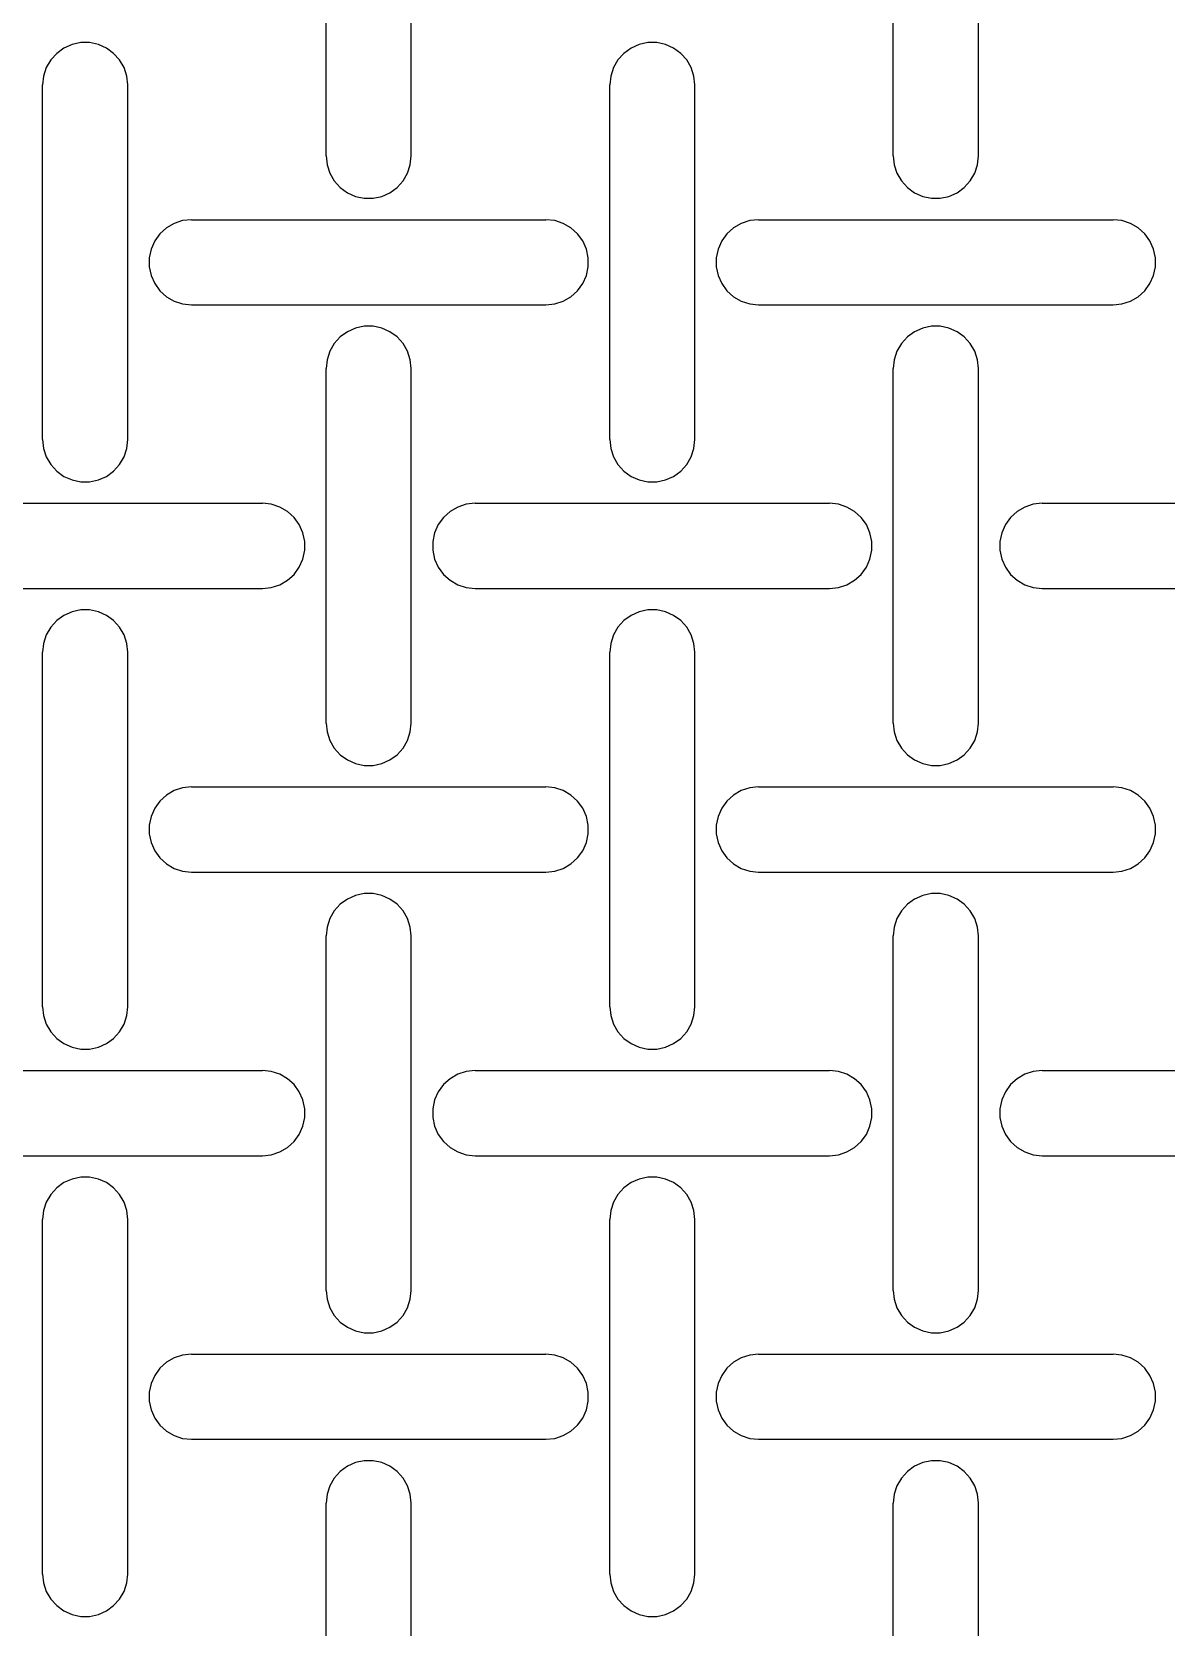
# Model space of a CAD drawing. Header units: metres. Extents: x 0 to 140, y -25 to 325.
# Drawn here: x 68.1 to 108.1, y 181.9 to 238.1 of the extents above; entities that cross this region are included whole.
import ezdxf

# ---------------------------------------------------------------- set-up
doc = ezdxf.new("R2010")
doc.units = ezdxf.units.M

msp = doc.modelspace()

# ---------------------------------------------------------------- linework, layer by layer
for p, q in [((78.5, 233.75), (78.5, 246.25)), ((81.5, 233.75), (81.5, 246.25)), ((98.5, 233.75), (98.5, 246.25)), ((101.5, 233.75), (101.5, 246.25)), ((68.996, 237.365), (68.786, 237.132)), ((69.25, 237.549), (68.996, 237.365)), ((69.536, 237.677), (69.25, 237.549)), ((69.843, 237.742), (69.536, 237.677)), ((70.157, 237.742), (69.843, 237.742)), ((70.464, 237.677), (70.157, 237.742)), ((70.75, 237.549), (70.464, 237.677)), ((71.004, 237.365), (70.75, 237.549)), ((71.214, 237.132), (71.004, 237.365)), ((88.996, 237.365), (88.786, 237.132)), ((89.25, 237.549), (88.996, 237.365)), ((89.536, 237.677), (89.25, 237.549)), ((89.843, 237.742), (89.536, 237.677)), ((90.157, 237.742), (89.843, 237.742)), ((90.464, 237.677), (90.157, 237.742)), ((90.75, 237.549), (90.464, 237.677)), ((91.004, 237.365), (90.75, 237.549)), ((91.214, 237.132), (91.004, 237.365)), ((68.63, 236.86), (68.533, 236.562)), ((68.786, 237.132), (68.63, 236.86)), ((71.37, 236.86), (71.214, 237.132)), ((71.467, 236.562), (71.37, 236.86)), ((88.63, 236.86), (88.533, 236.562)), ((88.786, 237.132), (88.63, 236.86)), ((91.37, 236.86), (91.214, 237.132)), ((91.467, 236.562), (91.37, 236.86)), ((68.533, 236.562), (68.5, 236.25)), ((68.5, 223.75), (68.5, 236.25)), ((71.5, 236.25), (71.467, 236.562)), ((71.5, 223.75), (71.5, 236.25)), ((88.533, 236.562), (88.5, 236.25)), ((88.5, 223.75), (88.5, 236.25)), ((91.5, 236.25), (91.467, 236.562)), ((91.5, 223.75), (91.5, 236.25)), ((78.5, 233.75), (78.533, 233.438)), ((78.533, 233.438), (78.63, 233.14)), ((81.37, 233.14), (81.467, 233.438)), ((81.467, 233.438), (81.5, 233.75)), ((98.5, 233.75), (98.533, 233.438)), ((98.533, 233.438), (98.63, 233.14)), ((101.37, 233.14), (101.467, 233.438)), ((101.467, 233.438), (101.5, 233.75)), ((78.63, 233.14), (78.786, 232.868)), ((78.786, 232.868), (78.996, 232.635)), ((81.004, 232.635), (81.214, 232.868)), ((81.214, 232.868), (81.37, 233.14)), ((98.63, 233.14), (98.786, 232.868)), ((98.786, 232.868), (98.996, 232.635)), ((101.004, 232.635), (101.214, 232.868)), ((101.214, 232.868), (101.37, 233.14)), ((78.996, 232.635), (79.25, 232.451)), ((79.25, 232.451), (79.536, 232.323)), ((79.536, 232.323), (79.843, 232.258)), ((80.157, 232.258), (80.464, 232.323)), ((80.464, 232.323), (80.75, 232.451)), ((80.75, 232.451), (81.004, 232.635)), ((98.996, 232.635), (99.25, 232.451)), ((99.25, 232.451), (99.536, 232.323)), ((99.536, 232.323), (99.843, 232.258)), ((100.157, 232.258), (100.464, 232.323)), ((100.464, 232.323), (100.75, 232.451)), ((100.75, 232.451), (101.004, 232.635)), ((79.843, 232.258), (80.157, 232.258)), ((99.843, 232.258), (100.157, 232.258)), ((72.868, 231.214), (72.635, 231.004)), ((73.14, 231.37), (72.868, 231.214)), ((73.438, 231.467), (73.14, 231.37)), ((73.75, 231.5), (73.438, 231.467)), ((73.75, 231.5), (86.25, 231.5)), ((86.562, 231.467), (86.25, 231.5)), ((86.86, 231.37), (86.562, 231.467)), ((87.132, 231.214), (86.86, 231.37)), ((87.365, 231.004), (87.132, 231.214)), ((92.868, 231.214), (92.635, 231.004)), ((93.14, 231.37), (92.868, 231.214)), ((93.438, 231.467), (93.14, 231.37)), ((93.75, 231.5), (93.438, 231.467)), ((93.75, 231.5), (106.25, 231.5)), ((106.562, 231.467), (106.25, 231.5)), ((106.86, 231.37), (106.562, 231.467)), ((107.132, 231.214), (106.86, 231.37)), ((107.365, 231.004), (107.132, 231.214)), ((72.451, 230.75), (72.323, 230.464)), ((72.635, 231.004), (72.451, 230.75)), ((87.549, 230.75), (87.365, 231.004)), ((87.677, 230.464), (87.549, 230.75)), ((92.451, 230.75), (92.323, 230.464)), ((92.635, 231.004), (92.451, 230.75)), ((107.549, 230.75), (107.365, 231.004)), ((107.677, 230.464), (107.549, 230.75)), ((72.323, 230.464), (72.258, 230.157)), ((72.258, 230.157), (72.258, 229.843)), ((87.742, 230.157), (87.677, 230.464)), ((87.742, 229.843), (87.742, 230.157)), ((92.323, 230.464), (92.258, 230.157)), ((92.258, 230.157), (92.258, 229.843)), ((107.742, 230.157), (107.677, 230.464)), ((107.742, 229.843), (107.742, 230.157)), ((72.258, 229.843), (72.323, 229.536)), ((72.323, 229.536), (72.451, 229.25)), ((87.549, 229.25), (87.677, 229.536)), ((87.677, 229.536), (87.742, 229.843)), ((92.258, 229.843), (92.323, 229.536)), ((92.323, 229.536), (92.451, 229.25)), ((107.549, 229.25), (107.677, 229.536)), ((107.677, 229.536), (107.742, 229.843)), ((72.451, 229.25), (72.635, 228.996)), ((72.635, 228.996), (72.868, 228.786)), ((87.132, 228.786), (87.365, 228.996)), ((87.365, 228.996), (87.549, 229.25)), ((92.451, 229.25), (92.635, 228.996)), ((92.635, 228.996), (92.868, 228.786)), ((107.132, 228.786), (107.365, 228.996)), ((107.365, 228.996), (107.549, 229.25)), ((72.868, 228.786), (73.14, 228.63)), ((73.14, 228.63), (73.438, 228.533)), ((73.438, 228.533), (73.75, 228.5)), ((73.75, 228.5), (86.25, 228.5)), ((86.25, 228.5), (86.562, 228.533)), ((86.562, 228.533), (86.86, 228.63)), ((86.86, 228.63), (87.132, 228.786)), ((92.868, 228.786), (93.14, 228.63)), ((93.14, 228.63), (93.438, 228.533)), ((93.438, 228.533), (93.75, 228.5)), ((93.75, 228.5), (106.25, 228.5)), ((106.25, 228.5), (106.562, 228.533)), ((106.562, 228.533), (106.86, 228.63)), ((106.86, 228.63), (107.132, 228.786)), ((78.996, 227.365), (78.786, 227.132)), ((79.25, 227.549), (78.996, 227.365)), ((79.536, 227.677), (79.25, 227.549)), ((79.843, 227.742), (79.536, 227.677)), ((80.157, 227.742), (79.843, 227.742)), ((80.464, 227.677), (80.157, 227.742)), ((80.75, 227.549), (80.464, 227.677)), ((81.004, 227.365), (80.75, 227.549)), ((81.214, 227.132), (81.004, 227.365)), ((98.996, 227.365), (98.786, 227.132)), ((99.25, 227.549), (98.996, 227.365)), ((99.536, 227.677), (99.25, 227.549)), ((99.843, 227.742), (99.536, 227.677)), ((100.157, 227.742), (99.843, 227.742)), ((100.464, 227.677), (100.157, 227.742)), ((100.75, 227.549), (100.464, 227.677)), ((101.004, 227.365), (100.75, 227.549)), ((101.214, 227.132), (101.004, 227.365)), ((78.63, 226.86), (78.533, 226.562)), ((78.786, 227.132), (78.63, 226.86)), ((81.37, 226.86), (81.214, 227.132)), ((81.467, 226.562), (81.37, 226.86)), ((98.63, 226.86), (98.533, 226.562)), ((98.786, 227.132), (98.63, 226.86)), ((101.37, 226.86), (101.214, 227.132)), ((101.467, 226.562), (101.37, 226.86)), ((78.533, 226.562), (78.5, 226.25)), ((78.5, 213.75), (78.5, 226.25)), ((81.5, 226.25), (81.467, 226.562)), ((81.5, 213.75), (81.5, 226.25)), ((98.533, 226.562), (98.5, 226.25)), ((98.5, 213.75), (98.5, 226.25)), ((101.5, 226.25), (101.467, 226.562)), ((101.5, 213.75), (101.5, 226.25)), ((68.5, 223.75), (68.533, 223.438)), ((68.533, 223.438), (68.63, 223.14)), ((71.37, 223.14), (71.467, 223.438)), ((71.467, 223.438), (71.5, 223.75)), ((88.5, 223.75), (88.533, 223.438)), ((88.533, 223.438), (88.63, 223.14)), ((91.37, 223.14), (91.467, 223.438)), ((91.467, 223.438), (91.5, 223.75)), ((68.63, 223.14), (68.786, 222.868)), ((68.786, 222.868), (68.996, 222.635)), ((71.004, 222.635), (71.214, 222.868)), ((71.214, 222.868), (71.37, 223.14)), ((88.63, 223.14), (88.786, 222.868)), ((88.786, 222.868), (88.996, 222.635)), ((91.004, 222.635), (91.214, 222.868)), ((91.214, 222.868), (91.37, 223.14)), ((68.996, 222.635), (69.25, 222.451)), ((69.25, 222.451), (69.536, 222.323)), ((69.536, 222.323), (69.843, 222.258)), ((69.843, 222.258), (70.157, 222.258)), ((70.157, 222.258), (70.464, 222.323)), ((70.464, 222.323), (70.75, 222.451)), ((70.75, 222.451), (71.004, 222.635)), ((88.996, 222.635), (89.25, 222.451)), ((89.25, 222.451), (89.536, 222.323)), ((89.536, 222.323), (89.843, 222.258)), ((89.843, 222.258), (90.157, 222.258)), ((90.157, 222.258), (90.464, 222.323)), ((90.464, 222.323), (90.75, 222.451)), ((90.75, 222.451), (91.004, 222.635)), ((63.75, 221.5), (76.25, 221.5)), ((76.562, 221.467), (76.25, 221.5)), ((76.86, 221.37), (76.562, 221.467)), ((77.132, 221.214), (76.86, 221.37)), ((77.365, 221.004), (77.132, 221.214)), ((82.868, 221.214), (82.635, 221.004)), ((83.14, 221.37), (82.868, 221.214)), ((83.438, 221.467), (83.14, 221.37)), ((83.75, 221.5), (83.438, 221.467)), ((83.75, 221.5), (96.25, 221.5)), ((96.562, 221.467), (96.25, 221.5)), ((96.86, 221.37), (96.562, 221.467)), ((97.132, 221.214), (96.86, 221.37)), ((97.365, 221.004), (97.132, 221.214)), ((102.868, 221.214), (102.635, 221.004)), ((103.14, 221.37), (102.868, 221.214)), ((103.438, 221.467), (103.14, 221.37)), ((103.75, 221.5), (103.438, 221.467)), ((103.75, 221.5), (116.25, 221.5)), ((77.549, 220.75), (77.365, 221.004)), ((77.677, 220.464), (77.549, 220.75)), ((82.451, 220.75), (82.323, 220.464)), ((82.635, 221.004), (82.451, 220.75)), ((97.549, 220.75), (97.365, 221.004)), ((97.677, 220.464), (97.549, 220.75)), ((102.451, 220.75), (102.323, 220.464)), ((102.635, 221.004), (102.451, 220.75)), ((77.742, 220.157), (77.677, 220.464)), ((77.742, 219.843), (77.742, 220.157)), ((82.323, 220.464), (82.258, 220.157)), ((82.258, 220.157), (82.258, 219.843)), ((97.742, 220.157), (97.677, 220.464)), ((97.742, 219.843), (97.742, 220.157)), ((102.323, 220.464), (102.258, 220.157)), ((102.258, 220.157), (102.258, 219.843)), ((77.549, 219.25), (77.677, 219.536)), ((77.677, 219.536), (77.742, 219.843)), ((82.258, 219.843), (82.323, 219.536)), ((82.323, 219.536), (82.451, 219.25)), ((97.549, 219.25), (97.677, 219.536)), ((97.677, 219.536), (97.742, 219.843)), ((102.258, 219.843), (102.323, 219.536)), ((102.323, 219.536), (102.451, 219.25)), ((76.86, 218.63), (77.132, 218.786)), ((77.132, 218.786), (77.365, 218.996)), ((77.365, 218.996), (77.549, 219.25)), ((82.451, 219.25), (82.635, 218.996)), ((82.635, 218.996), (82.868, 218.786)), ((82.868, 218.786), (83.14, 218.63)), ((96.86, 218.63), (97.132, 218.786)), ((97.132, 218.786), (97.365, 218.996)), ((97.365, 218.996), (97.549, 219.25)), ((102.451, 219.25), (102.635, 218.996)), ((102.635, 218.996), (102.868, 218.786)), ((102.868, 218.786), (103.14, 218.63)), ((63.75, 218.5), (76.25, 218.5)), ((76.25, 218.5), (76.562, 218.533)), ((76.562, 218.533), (76.86, 218.63)), ((83.14, 218.63), (83.438, 218.533)), ((83.438, 218.533), (83.75, 218.5)), ((83.75, 218.5), (96.25, 218.5)), ((96.25, 218.5), (96.562, 218.533)), ((96.562, 218.533), (96.86, 218.63)), ((103.14, 218.63), (103.438, 218.533)), ((103.438, 218.533), (103.75, 218.5)), ((103.75, 218.5), (116.25, 218.5)), ((69.536, 217.677), (69.25, 217.549)), ((69.843, 217.742), (69.536, 217.677)), ((70.157, 217.742), (69.843, 217.742)), ((70.464, 217.677), (70.157, 217.742)), ((70.75, 217.549), (70.464, 217.677)), ((89.536, 217.677), (89.25, 217.549)), ((89.843, 217.742), (89.536, 217.677)), ((90.157, 217.742), (89.843, 217.742)), ((90.464, 217.677), (90.157, 217.742)), ((90.75, 217.549), (90.464, 217.677)), ((68.786, 217.132), (68.63, 216.86)), ((68.996, 217.365), (68.786, 217.132)), ((69.25, 217.549), (68.996, 217.365)), ((71.004, 217.365), (70.75, 217.549)), ((71.214, 217.132), (71.004, 217.365)), ((71.37, 216.86), (71.214, 217.132)), ((88.786, 217.132), (88.63, 216.86)), ((88.996, 217.365), (88.786, 217.132)), ((89.25, 217.549), (88.996, 217.365)), ((91.004, 217.365), (90.75, 217.549)), ((91.214, 217.132), (91.004, 217.365)), ((91.37, 216.86), (91.214, 217.132)), ((68.533, 216.562), (68.5, 216.25)), ((68.63, 216.86), (68.533, 216.562)), ((71.467, 216.562), (71.37, 216.86)), ((71.5, 216.25), (71.467, 216.562)), ((88.533, 216.562), (88.5, 216.25)), ((88.63, 216.86), (88.533, 216.562)), ((91.467, 216.562), (91.37, 216.86)), ((91.5, 216.25), (91.467, 216.562)), ((68.5, 203.75), (68.5, 216.25)), ((71.5, 203.75), (71.5, 216.25)), ((88.5, 203.75), (88.5, 216.25)), ((91.5, 203.75), (91.5, 216.25)), ((78.5, 213.75), (78.533, 213.438)), ((81.467, 213.438), (81.5, 213.75)), ((98.5, 213.75), (98.533, 213.438)), ((101.467, 213.438), (101.5, 213.75)), ((78.533, 213.438), (78.63, 213.14)), ((81.37, 213.14), (81.467, 213.438)), ((98.533, 213.438), (98.63, 213.14)), ((101.37, 213.14), (101.467, 213.438)), ((78.63, 213.14), (78.786, 212.868)), ((78.786, 212.868), (78.996, 212.635)), ((78.996, 212.635), (79.25, 212.451)), ((80.75, 212.451), (81.004, 212.635)), ((81.004, 212.635), (81.214, 212.868)), ((81.214, 212.868), (81.37, 213.14)), ((98.63, 213.14), (98.786, 212.868)), ((98.786, 212.868), (98.996, 212.635)), ((98.996, 212.635), (99.25, 212.451)), ((100.75, 212.451), (101.004, 212.635)), ((101.004, 212.635), (101.214, 212.868)), ((101.214, 212.868), (101.37, 213.14)), ((79.25, 212.451), (79.536, 212.323)), ((79.536, 212.323), (79.843, 212.258)), ((79.843, 212.258), (80.157, 212.258)), ((80.157, 212.258), (80.464, 212.323)), ((80.464, 212.323), (80.75, 212.451)), ((99.25, 212.451), (99.536, 212.323)), ((99.536, 212.323), (99.843, 212.258)), ((99.843, 212.258), (100.157, 212.258)), ((100.157, 212.258), (100.464, 212.323)), ((100.464, 212.323), (100.75, 212.451)), ((73.75, 211.5), (73.438, 211.467)), ((73.75, 211.5), (86.25, 211.5)), ((86.562, 211.467), (86.25, 211.5)), ((93.75, 211.5), (93.438, 211.467)), ((93.75, 211.5), (106.25, 211.5)), ((106.562, 211.467), (106.25, 211.5)), ((72.635, 211.004), (72.451, 210.75)), ((72.868, 211.214), (72.635, 211.004)), ((73.14, 211.37), (72.868, 211.214)), ((73.438, 211.467), (73.14, 211.37)), ((86.86, 211.37), (86.562, 211.467)), ((87.132, 211.214), (86.86, 211.37)), ((87.365, 211.004), (87.132, 211.214)), ((87.549, 210.75), (87.365, 211.004)), ((92.635, 211.004), (92.451, 210.75)), ((92.868, 211.214), (92.635, 211.004)), ((93.14, 211.37), (92.868, 211.214)), ((93.438, 211.467), (93.14, 211.37)), ((106.86, 211.37), (106.562, 211.467)), ((107.132, 211.214), (106.86, 211.37)), ((107.365, 211.004), (107.132, 211.214)), ((107.549, 210.75), (107.365, 211.004)), ((72.323, 210.464), (72.258, 210.157)), ((72.451, 210.75), (72.323, 210.464)), ((87.677, 210.464), (87.549, 210.75)), ((87.742, 210.157), (87.677, 210.464)), ((92.323, 210.464), (92.258, 210.157)), ((92.451, 210.75), (92.323, 210.464)), ((107.677, 210.464), (107.549, 210.75)), ((107.742, 210.157), (107.677, 210.464)), ((72.258, 210.157), (72.258, 209.843)), ((72.258, 209.843), (72.323, 209.536)), ((87.677, 209.536), (87.742, 209.843)), ((87.742, 209.843), (87.742, 210.157)), ((92.258, 210.157), (92.258, 209.843)), ((92.258, 209.843), (92.323, 209.536)), ((107.677, 209.536), (107.742, 209.843)), ((107.742, 209.843), (107.742, 210.157)), ((72.323, 209.536), (72.451, 209.25)), ((72.451, 209.25), (72.635, 208.996)), ((87.365, 208.996), (87.549, 209.25)), ((87.549, 209.25), (87.677, 209.536)), ((92.323, 209.536), (92.451, 209.25)), ((92.451, 209.25), (92.635, 208.996)), ((107.365, 208.996), (107.549, 209.25)), ((107.549, 209.25), (107.677, 209.536)), ((72.635, 208.996), (72.868, 208.786)), ((72.868, 208.786), (73.14, 208.63)), ((86.86, 208.63), (87.132, 208.786)), ((87.132, 208.786), (87.365, 208.996)), ((92.635, 208.996), (92.868, 208.786)), ((92.868, 208.786), (93.14, 208.63)), ((106.86, 208.63), (107.132, 208.786)), ((107.132, 208.786), (107.365, 208.996)), ((73.14, 208.63), (73.438, 208.533)), ((73.438, 208.533), (73.75, 208.5)), ((73.75, 208.5), (86.25, 208.5)), ((86.25, 208.5), (86.562, 208.533)), ((86.562, 208.533), (86.86, 208.63)), ((93.14, 208.63), (93.438, 208.533)), ((93.438, 208.533), (93.75, 208.5)), ((93.75, 208.5), (106.25, 208.5)), ((106.25, 208.5), (106.562, 208.533)), ((106.562, 208.533), (106.86, 208.63)), ((79.25, 207.549), (78.996, 207.365)), ((79.536, 207.677), (79.25, 207.549)), ((79.843, 207.742), (79.536, 207.677)), ((80.157, 207.742), (79.843, 207.742)), ((80.464, 207.677), (80.157, 207.742)), ((80.75, 207.549), (80.464, 207.677)), ((81.004, 207.365), (80.75, 207.549)), ((99.25, 207.549), (98.996, 207.365)), ((99.536, 207.677), (99.25, 207.549)), ((99.843, 207.742), (99.536, 207.677)), ((100.157, 207.742), (99.843, 207.742)), ((100.464, 207.677), (100.157, 207.742)), ((100.75, 207.549), (100.464, 207.677)), ((101.004, 207.365), (100.75, 207.549)), ((78.786, 207.132), (78.63, 206.86)), ((78.996, 207.365), (78.786, 207.132)), ((81.214, 207.132), (81.004, 207.365)), ((81.37, 206.86), (81.214, 207.132)), ((98.786, 207.132), (98.63, 206.86)), ((98.996, 207.365), (98.786, 207.132)), ((101.214, 207.132), (101.004, 207.365)), ((101.37, 206.86), (101.214, 207.132)), ((78.533, 206.562), (78.5, 206.25)), ((78.63, 206.86), (78.533, 206.562)), ((81.467, 206.562), (81.37, 206.86)), ((81.5, 206.25), (81.467, 206.562)), ((98.533, 206.562), (98.5, 206.25)), ((98.63, 206.86), (98.533, 206.562)), ((101.467, 206.562), (101.37, 206.86)), ((101.5, 206.25), (101.467, 206.562)), ((78.5, 193.75), (78.5, 206.25)), ((81.5, 193.75), (81.5, 206.25)), ((98.5, 193.75), (98.5, 206.25)), ((101.5, 193.75), (101.5, 206.25)), ((68.5, 203.75), (68.533, 203.438)), ((71.467, 203.438), (71.5, 203.75)), ((88.5, 203.75), (88.533, 203.438)), ((91.467, 203.438), (91.5, 203.75)), ((68.533, 203.438), (68.63, 203.14)), ((68.63, 203.14), (68.786, 202.868)), ((71.214, 202.868), (71.37, 203.14)), ((71.37, 203.14), (71.467, 203.438)), ((88.533, 203.438), (88.63, 203.14)), ((88.63, 203.14), (88.786, 202.868)), ((91.214, 202.868), (91.37, 203.14)), ((91.37, 203.14), (91.467, 203.438)), ((68.786, 202.868), (68.996, 202.635)), ((68.996, 202.635), (69.25, 202.451)), ((70.75, 202.451), (71.004, 202.635)), ((71.004, 202.635), (71.214, 202.868)), ((88.786, 202.868), (88.996, 202.635)), ((88.996, 202.635), (89.25, 202.451)), ((90.75, 202.451), (91.004, 202.635)), ((91.004, 202.635), (91.214, 202.868)), ((69.25, 202.451), (69.536, 202.323)), ((69.536, 202.323), (69.843, 202.258)), ((69.843, 202.258), (70.157, 202.258)), ((70.157, 202.258), (70.464, 202.323)), ((70.464, 202.323), (70.75, 202.451)), ((89.25, 202.451), (89.536, 202.323)), ((89.536, 202.323), (89.843, 202.258)), ((89.843, 202.258), (90.157, 202.258)), ((90.157, 202.258), (90.464, 202.323)), ((90.464, 202.323), (90.75, 202.451)), ((63.75, 201.5), (76.25, 201.5)), ((76.562, 201.467), (76.25, 201.5)), ((76.86, 201.37), (76.562, 201.467)), ((77.132, 201.214), (76.86, 201.37)), ((83.14, 201.37), (82.868, 201.214)), ((83.438, 201.467), (83.14, 201.37)), ((83.75, 201.5), (83.438, 201.467)), ((83.75, 201.5), (96.25, 201.5)), ((96.562, 201.467), (96.25, 201.5)), ((96.86, 201.37), (96.562, 201.467)), ((97.132, 201.214), (96.86, 201.37)), ((103.14, 201.37), (102.868, 201.214)), ((103.438, 201.467), (103.14, 201.37)), ((103.75, 201.5), (103.438, 201.467)), ((103.75, 201.5), (116.25, 201.5)), ((77.365, 201.004), (77.132, 201.214)), ((77.549, 200.75), (77.365, 201.004)), ((82.635, 201.004), (82.451, 200.75)), ((82.868, 201.214), (82.635, 201.004)), ((97.365, 201.004), (97.132, 201.214)), ((97.549, 200.75), (97.365, 201.004)), ((102.635, 201.004), (102.451, 200.75)), ((102.868, 201.214), (102.635, 201.004)), ((77.677, 200.464), (77.549, 200.75)), ((77.742, 200.157), (77.677, 200.464)), ((82.323, 200.464), (82.258, 200.157)), ((82.451, 200.75), (82.323, 200.464)), ((97.677, 200.464), (97.549, 200.75)), ((97.742, 200.157), (97.677, 200.464)), ((102.323, 200.464), (102.258, 200.157)), ((102.451, 200.75), (102.323, 200.464)), ((77.677, 199.536), (77.742, 199.843)), ((77.742, 199.843), (77.742, 200.157)), ((82.258, 200.157), (82.258, 199.843)), ((82.258, 199.843), (82.323, 199.536)), ((97.677, 199.536), (97.742, 199.843)), ((97.742, 199.843), (97.742, 200.157)), ((102.258, 200.157), (102.258, 199.843)), ((102.258, 199.843), (102.323, 199.536)), ((77.365, 198.996), (77.549, 199.25)), ((77.549, 199.25), (77.677, 199.536)), ((82.323, 199.536), (82.451, 199.25)), ((82.451, 199.25), (82.635, 198.996)), ((97.365, 198.996), (97.549, 199.25)), ((97.549, 199.25), (97.677, 199.536)), ((102.323, 199.536), (102.451, 199.25)), ((102.451, 199.25), (102.635, 198.996)), ((76.562, 198.533), (76.86, 198.63)), ((76.86, 198.63), (77.132, 198.786)), ((77.132, 198.786), (77.365, 198.996)), ((82.635, 198.996), (82.868, 198.786)), ((82.868, 198.786), (83.14, 198.63)), ((83.14, 198.63), (83.438, 198.533)), ((96.562, 198.533), (96.86, 198.63)), ((96.86, 198.63), (97.132, 198.786)), ((97.132, 198.786), (97.365, 198.996)), ((102.635, 198.996), (102.868, 198.786)), ((102.868, 198.786), (103.14, 198.63)), ((103.14, 198.63), (103.438, 198.533)), ((63.75, 198.5), (76.25, 198.5)), ((76.25, 198.5), (76.562, 198.533)), ((83.438, 198.533), (83.75, 198.5)), ((83.75, 198.5), (96.25, 198.5)), ((96.25, 198.5), (96.562, 198.533)), ((103.438, 198.533), (103.75, 198.5)), ((103.75, 198.5), (116.25, 198.5)), ((69.25, 197.549), (68.996, 197.365)), ((69.536, 197.677), (69.25, 197.549)), ((69.843, 197.742), (69.536, 197.677)), ((70.157, 197.742), (69.843, 197.742)), ((70.464, 197.677), (70.157, 197.742)), ((70.75, 197.549), (70.464, 197.677)), ((71.004, 197.365), (70.75, 197.549)), ((89.25, 197.549), (88.996, 197.365)), ((89.536, 197.677), (89.25, 197.549)), ((89.843, 197.742), (89.536, 197.677)), ((90.157, 197.742), (89.843, 197.742)), ((90.464, 197.677), (90.157, 197.742)), ((90.75, 197.549), (90.464, 197.677)), ((91.004, 197.365), (90.75, 197.549)), ((68.63, 196.86), (68.533, 196.562)), ((68.786, 197.132), (68.63, 196.86)), ((68.996, 197.365), (68.786, 197.132)), ((71.214, 197.132), (71.004, 197.365)), ((71.37, 196.86), (71.214, 197.132)), ((71.467, 196.562), (71.37, 196.86)), ((88.63, 196.86), (88.533, 196.562)), ((88.786, 197.132), (88.63, 196.86)), ((88.996, 197.365), (88.786, 197.132)), ((91.214, 197.132), (91.004, 197.365)), ((91.37, 196.86), (91.214, 197.132)), ((91.467, 196.562), (91.37, 196.86)), ((68.533, 196.562), (68.5, 196.25)), ((71.5, 196.25), (71.467, 196.562)), ((88.533, 196.562), (88.5, 196.25)), ((91.5, 196.25), (91.467, 196.562)), ((68.5, 183.75), (68.5, 196.25)), ((71.5, 183.75), (71.5, 196.25)), ((88.5, 183.75), (88.5, 196.25)), ((91.5, 183.75), (91.5, 196.25)), ((78.5, 193.75), (78.533, 193.438)), ((81.467, 193.438), (81.5, 193.75)), ((98.5, 193.75), (98.533, 193.438)), ((101.467, 193.438), (101.5, 193.75)), ((78.533, 193.438), (78.63, 193.14)), ((78.63, 193.14), (78.786, 192.868)), ((81.214, 192.868), (81.37, 193.14)), ((81.37, 193.14), (81.467, 193.438)), ((98.533, 193.438), (98.63, 193.14)), ((98.63, 193.14), (98.786, 192.868)), ((101.214, 192.868), (101.37, 193.14)), ((101.37, 193.14), (101.467, 193.438)), ((78.786, 192.868), (78.996, 192.635)), ((78.996, 192.635), (79.25, 192.451)), ((79.25, 192.451), (79.536, 192.323)), ((80.464, 192.323), (80.75, 192.451)), ((80.75, 192.451), (81.004, 192.635)), ((81.004, 192.635), (81.214, 192.868)), ((98.786, 192.868), (98.996, 192.635)), ((98.996, 192.635), (99.25, 192.451)), ((99.25, 192.451), (99.536, 192.323)), ((100.464, 192.323), (100.75, 192.451)), ((100.75, 192.451), (101.004, 192.635)), ((101.004, 192.635), (101.214, 192.868)), ((79.536, 192.323), (79.843, 192.258)), ((79.843, 192.258), (80.157, 192.258)), ((80.157, 192.258), (80.464, 192.323)), ((99.536, 192.323), (99.843, 192.258)), ((99.843, 192.258), (100.157, 192.258)), ((100.157, 192.258), (100.464, 192.323)), ((73.14, 191.37), (72.868, 191.214)), ((73.438, 191.467), (73.14, 191.37)), ((73.75, 191.5), (73.438, 191.467)), ((73.75, 191.5), (86.25, 191.5)), ((86.562, 191.467), (86.25, 191.5)), ((86.86, 191.37), (86.562, 191.467)), ((87.132, 191.214), (86.86, 191.37)), ((93.14, 191.37), (92.868, 191.214)), ((93.438, 191.467), (93.14, 191.37)), ((93.75, 191.5), (93.438, 191.467)), ((93.75, 191.5), (106.25, 191.5)), ((106.562, 191.467), (106.25, 191.5)), ((106.86, 191.37), (106.562, 191.467)), ((107.132, 191.214), (106.86, 191.37)), ((72.451, 190.75), (72.323, 190.464)), ((72.635, 191.004), (72.451, 190.75)), ((72.868, 191.214), (72.635, 191.004)), ((87.365, 191.004), (87.132, 191.214)), ((87.549, 190.75), (87.365, 191.004)), ((87.677, 190.464), (87.549, 190.75)), ((92.451, 190.75), (92.323, 190.464)), ((92.635, 191.004), (92.451, 190.75)), ((92.868, 191.214), (92.635, 191.004)), ((107.365, 191.004), (107.132, 191.214)), ((107.549, 190.75), (107.365, 191.004)), ((107.677, 190.464), (107.549, 190.75)), ((72.323, 190.464), (72.258, 190.157)), ((72.258, 190.157), (72.258, 189.843)), ((87.742, 190.157), (87.677, 190.464)), ((87.742, 189.843), (87.742, 190.157)), ((92.323, 190.464), (92.258, 190.157)), ((92.258, 190.157), (92.258, 189.843)), ((107.742, 190.157), (107.677, 190.464)), ((107.742, 189.843), (107.742, 190.157)), ((72.258, 189.843), (72.323, 189.536)), ((72.323, 189.536), (72.451, 189.25)), ((87.549, 189.25), (87.677, 189.536)), ((87.677, 189.536), (87.742, 189.843)), ((92.258, 189.843), (92.323, 189.536)), ((92.323, 189.536), (92.451, 189.25)), ((107.549, 189.25), (107.677, 189.536)), ((107.677, 189.536), (107.742, 189.843)), ((72.451, 189.25), (72.635, 188.996)), ((72.635, 188.996), (72.868, 188.786)), ((87.132, 188.786), (87.365, 188.996)), ((87.365, 188.996), (87.549, 189.25)), ((92.451, 189.25), (92.635, 188.996)), ((92.635, 188.996), (92.868, 188.786)), ((107.132, 188.786), (107.365, 188.996)), ((107.365, 188.996), (107.549, 189.25)), ((72.868, 188.786), (73.14, 188.63)), ((73.14, 188.63), (73.438, 188.533)), ((73.438, 188.533), (73.75, 188.5)), ((73.75, 188.5), (86.25, 188.5)), ((86.25, 188.5), (86.562, 188.533)), ((86.562, 188.533), (86.86, 188.63)), ((86.86, 188.63), (87.132, 188.786)), ((92.868, 188.786), (93.14, 188.63)), ((93.14, 188.63), (93.438, 188.533)), ((93.438, 188.533), (93.75, 188.5)), ((93.75, 188.5), (106.25, 188.5)), ((106.25, 188.5), (106.562, 188.533)), ((106.562, 188.533), (106.86, 188.63)), ((106.86, 188.63), (107.132, 188.786)), ((78.996, 187.365), (78.786, 187.132)), ((79.25, 187.549), (78.996, 187.365)), ((79.536, 187.677), (79.25, 187.549)), ((79.843, 187.742), (79.536, 187.677)), ((80.157, 187.742), (79.843, 187.742)), ((80.464, 187.677), (80.157, 187.742)), ((80.75, 187.549), (80.464, 187.677)), ((81.004, 187.365), (80.75, 187.549)), ((81.214, 187.132), (81.004, 187.365)), ((98.996, 187.365), (98.786, 187.132)), ((99.25, 187.549), (98.996, 187.365)), ((99.536, 187.677), (99.25, 187.549)), ((99.843, 187.742), (99.536, 187.677)), ((100.157, 187.742), (99.843, 187.742)), ((100.464, 187.677), (100.157, 187.742)), ((100.75, 187.549), (100.464, 187.677)), ((101.004, 187.365), (100.75, 187.549)), ((101.214, 187.132), (101.004, 187.365)), ((78.63, 186.86), (78.533, 186.562)), ((78.786, 187.132), (78.63, 186.86)), ((81.37, 186.86), (81.214, 187.132)), ((81.467, 186.562), (81.37, 186.86)), ((98.63, 186.86), (98.533, 186.562)), ((98.786, 187.132), (98.63, 186.86)), ((101.37, 186.86), (101.214, 187.132)), ((101.467, 186.562), (101.37, 186.86)), ((78.533, 186.562), (78.5, 186.25)), ((78.5, 173.75), (78.5, 186.25)), ((81.5, 186.25), (81.467, 186.562)), ((81.5, 173.75), (81.5, 186.25)), ((98.533, 186.562), (98.5, 186.25)), ((98.5, 173.75), (98.5, 186.25)), ((101.5, 186.25), (101.467, 186.562)), ((101.5, 173.75), (101.5, 186.25)), ((68.5, 183.75), (68.533, 183.438)), ((68.533, 183.438), (68.63, 183.14)), ((71.37, 183.14), (71.467, 183.438)), ((71.467, 183.438), (71.5, 183.75)), ((88.5, 183.75), (88.533, 183.438)), ((88.533, 183.438), (88.63, 183.14)), ((91.37, 183.14), (91.467, 183.438)), ((91.467, 183.438), (91.5, 183.75)), ((68.63, 183.14), (68.786, 182.868)), ((68.786, 182.868), (68.996, 182.635)), ((71.004, 182.635), (71.214, 182.868)), ((71.214, 182.868), (71.37, 183.14)), ((88.63, 183.14), (88.786, 182.868)), ((88.786, 182.868), (88.996, 182.635)), ((91.004, 182.635), (91.214, 182.868)), ((91.214, 182.868), (91.37, 183.14)), ((68.996, 182.635), (69.25, 182.451)), ((69.25, 182.451), (69.536, 182.323)), ((69.536, 182.323), (69.843, 182.258)), ((69.843, 182.258), (70.157, 182.258)), ((70.157, 182.258), (70.464, 182.323)), ((70.464, 182.323), (70.75, 182.451)), ((70.75, 182.451), (71.004, 182.635)), ((88.996, 182.635), (89.25, 182.451)), ((89.25, 182.451), (89.536, 182.323)), ((89.536, 182.323), (89.843, 182.258)), ((89.843, 182.258), (90.157, 182.258)), ((90.157, 182.258), (90.464, 182.323)), ((90.464, 182.323), (90.75, 182.451)), ((90.75, 182.451), (91.004, 182.635))]:
    msp.add_line(p, q)

doc.saveas('drawing.dxf')
